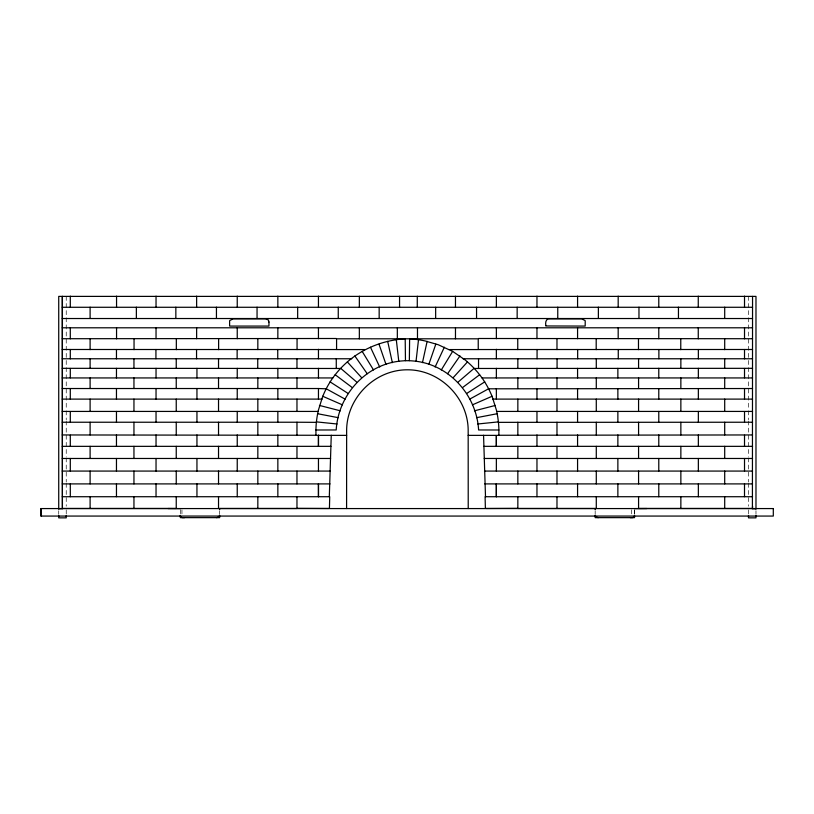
<?xml version="1.0" encoding="UTF-8"?>
<svg xmlns="http://www.w3.org/2000/svg" width="814" height="814" viewBox="0 0 814 814"><rect width="100%" height="100%" fill="white"/><g stroke="black" fill="none" stroke-linecap="round" stroke-linejoin="round"><path stroke-width="0.61" stroke-dasharray="4.07 3.05" d="M755.982 510.765L755.982 514.326M748.493 296.388L748.493 409.564M748.493 410.836L748.493 419.729M748.493 421.001L748.493 456.613M748.493 457.885L748.493 482.041M748.493 483.313L748.493 506.206M748.493 509.89L748.493 514.438M634.523 509.676L634.523 515.364M634.493 510.175L634.493 514.845M631.603 509.818L631.603 516.066M595.166 510.816L595.166 514.346M219.648 510.816L219.648 514.346M181.96 509.818L181.949 516.066M180.321 509.676L180.321 515.364M66.229 296.388L66.229 409.564M66.229 410.836L66.229 419.729M66.229 421.001L66.229 456.613M66.229 457.885L66.229 482.041M66.229 483.313L66.229 506.206M66.229 509.89L66.229 514.438M58.73 510.765L58.73 514.326"/><path stroke-width="1.22" d="M62.403 296.388L62.403 508.536L62.261 296.388M116.463 377.94L116.473 368.325M116.463 358.882L116.463 349.491M237.139 358.76L237.149 349.491M296.968 434.951L296.968 422.232L62.261 422.232M296.968 388.522L296.968 377.94M296.968 368.315L296.968 358.577M318.457 446.337L318.457 435.266L318.457 445.716M318.457 399.104L318.457 388.522L62.261 388.522M496.357 358.76L496.357 349.277M496.367 338.726L496.367 327.798M536.965 338.726L536.965 327.798M536.965 377.94L536.965 368.315M638.573 368.315L638.573 358.669M724.704 508.455L724.704 496.723M744.515 338.838L744.525 327.798M156.034 368.315L156.034 377.94M176.241 358.669L176.241 368.315M545.848 325.61C545.136 322.354 546.021 318.04 550.325 318.854L581.603 318.864L585.032 320.502A1.577 1.577 0 0 1 585.164 320.858A1.363 1.363 0 0 1 585.205 321.235L585.195 326.078L545.848 325.966M409.35 360.663L409.615 339.031M336.274 338.502L62.261 338.726M517.846 358.577L517.846 368.315M318.457 349.277L318.457 358.76M331.257 435.266L329.314 496.723M346.591 508.557L346.642 431.624C346.021 398.595 374.369 369.688 407.407 369.8C440.445 369.688 468.793 398.595 468.172 431.624L468.223 508.557M478.54 349.542L752.553 349.491M698.341 368.325L698.351 377.94M416.035 361.243L418.518 339.672M296.968 446.632L296.968 458.475M422.466 362.647L427.136 341.341M428.836 364.377L435.795 344.18M435.103 367.022L444.342 347.212M441.3 369.953L452.655 351.373L465.12 359.951A93.234 93.234 0 0 1 477.452 372.059L479.578 374.664A87.067 87.067 0 0 1 485.042 382.499A90.018 90.018 0 0 1 492.267 396.845L496.418 410.164A96.601 96.601 0 0 1 498.901 429.965L498.87 435.368L468.172 435.368M447.598 373.718L459.981 355.942M453.215 377.635L467.429 361.976M458.19 382.01L473.952 368.477L752.553 368.325M462.617 387.525L479.639 374.745M466.585 393.538L484.747 381.868M469.668 399.155L488.522 388.817L752.553 388.522M472.446 404.833L492.134 396.255M517.846 508.333L486.141 508.455L485.378 508.089L485.093 496.723L752.553 496.723M474.42 410.826L495.37 405.433M476.516 417.684L497.181 413.726M346.642 435.368L315.944 435.368L315.924 430.006L336.202 429.965C338.197 394.749 366.219 363.695 401.902 360.948A77.289 77.289 0 0 1 405.413 360.714L409.401 360.714A77.157 77.157 0 0 1 412.912 360.948C448.606 363.695 476.607 394.749 478.612 429.965L498.89 430.006M477.726 424.002L498.392 421.886M752.411 508.536L752.553 296.388M216.544 517.643L218.752 517.073L219.638 515.333L219.648 517.643L180.321 517.643L180.321 515.364M630.311 517.643L632.61 517.602A2.34 2.34 0 0 0 634.462 515.689M498.433 422.354L752.553 422.232M634.493 508.608L646.774 508.536M62.261 307.275L752.553 307.275M62.261 318.528L752.553 318.528M62.261 327.798L752.553 327.798M752.553 338.726L478.54 338.502M62.261 349.491L336.274 349.542M364.743 349.572L336.579 349.572L336.579 338.807L478.235 338.807L478.235 349.572L450.071 349.572M62.261 358.76L351.77 358.76M463.044 358.76L752.553 358.76M62.261 368.325L340.863 368.477L356.624 382.01M62.261 377.94L332.794 377.94M482.02 377.94L752.553 377.94M62.261 399.114L322.1 399.104M492.714 399.104L752.553 399.114M62.261 411.426L318.111 411.426M496.703 411.426L752.553 411.426M62.261 434.951L316.331 435.266M752.553 434.951L498.483 435.266M62.261 446.347L330.952 446.337M483.862 446.337L752.553 446.347M62.261 458.475L330.606 458.475M484.208 458.475L752.553 458.475M62.261 471.072L330.342 471.072M484.472 471.072L752.553 471.072M62.261 483.903L330.026 483.903M484.788 483.903L752.553 483.903M62.261 496.723L329.721 496.723L329.436 508.089L328.673 508.455L296.968 508.333M62.261 508.455L176.241 508.455L176.241 496.723M58.73 508.75L62.475 508.75M752.238 508.75L755.982 508.75M296.968 422.232L316.381 422.354M168.04 508.536L180.321 508.608M184.503 517.643L182.204 517.602A2.34 2.34 0 0 1 180.352 515.689M318.457 388.522L326.292 388.817L345.146 399.155M598.27 517.643L596.062 517.073L595.176 515.333L595.166 517.643L634.523 517.643L634.523 515.364M316.422 421.886L337.088 424.002M317.633 413.726L338.298 417.684M319.444 405.433L340.394 410.826M322.68 396.255L342.368 404.833M452.645 351.394L438.227 344.729L425.081 340.934A103.866 103.866 0 0 0 409.971 338.817M330.067 381.868L348.229 393.538M335.175 374.745L352.197 387.525M347.385 361.976L361.599 377.635M354.833 355.942L367.216 373.718M362.159 351.373L373.514 369.953M370.472 347.212L379.711 367.022M379.019 344.18L385.978 364.377M485.5 496.723L483.557 435.266M387.678 341.341L392.348 362.647M396.296 339.672L398.779 361.243M405.199 339.031L405.464 360.663M658.78 368.274L658.78 377.94M752.553 506.216L752.553 508.455L638.573 508.455L638.573 496.723M277.849 327.798L277.849 338.726M70.289 327.798L70.299 338.838M755.982 509.035L755.982 296.388L58.73 296.388L58.73 509.035M755.982 515.516L755.982 517.857L748.493 517.857L748.493 515.577M744.515 296.143L744.515 307.183M744.515 349.491L744.515 358.882M744.515 368.447L744.515 377.838M744.515 388.716L744.515 399.104M744.515 411.63L744.515 422.018M744.515 435.215L744.515 446.337M744.515 458.475L744.515 471.072M744.505 483.903L744.505 496.723M724.704 307.183L724.704 318.223M724.704 338.614L724.704 349.654M724.704 358.76L724.704 368.325M724.704 377.94L724.704 388.522M724.704 399.104L724.704 411.426M724.704 422.232L724.704 434.951M724.704 446.337L724.704 458.475M724.704 471.072L724.704 483.903M698.351 349.491L698.351 358.882M698.351 388.522L698.351 399.104M698.351 411.426L698.351 422.232M698.351 434.951L698.351 446.337M698.351 458.475L698.351 471.072M698.351 483.903L698.351 496.723M698.259 296.143L698.259 307.183M698.259 327.798L698.259 338.838M680.86 358.659L680.86 368.315M680.86 377.94L680.86 388.522M680.86 399.104L680.86 411.426M680.86 422.232L680.86 434.951M680.86 446.337L680.86 458.475M680.86 471.072L680.86 483.903M680.86 496.723L680.86 508.455M680.769 338.614L680.769 349.654M678.449 307.183L678.449 318.223M658.78 296.143L658.78 307.071M658.78 327.798L658.78 338.716M658.882 349.491L658.882 358.76M658.78 388.522L658.78 399.104M658.78 411.426L658.78 422.232M658.78 434.951L658.78 446.337M658.78 458.475L658.78 471.072M658.78 483.903L658.78 496.723M638.97 307.183L638.97 318.111M638.481 338.614L638.481 349.654M638.573 377.94L638.573 388.522M638.573 399.104L638.573 411.426M638.573 422.232L638.573 434.951M638.573 446.337L638.573 458.475M638.573 471.072L638.573 483.903M618.264 349.491L618.264 358.76M618.182 296.143L618.182 307.071M618.182 327.798L618.182 338.716M617.867 368.345L617.867 377.94M617.867 388.522L617.867 399.104M617.867 411.426L617.867 422.232M617.867 434.951L617.867 446.337M617.867 458.475L617.867 471.072M617.867 483.903L617.867 496.723M598.371 307.183L598.371 318.111M596.194 338.614L596.194 349.654M596.286 358.659L596.286 368.345M596.286 377.94L596.286 388.522M596.286 399.104L596.286 411.426M596.286 422.232L596.286 434.951M596.286 446.337L596.286 458.475M596.286 471.072L596.286 483.903M596.286 496.723L596.286 508.455L517.846 508.455L517.846 496.723M595.166 508.536L595.166 509.645M577.574 296.143L577.574 307.071M577.574 327.798L577.574 338.716M577.665 349.491L577.665 358.76M577.574 368.345L577.574 377.94M577.574 388.522L577.574 399.104M577.574 411.426L577.574 422.232M577.574 434.951L577.574 446.337M577.574 458.475L577.574 471.072M577.574 483.903L577.574 496.723M557.763 307.183L557.763 318.111M557.071 358.577L557.071 368.274M556.98 338.532L556.98 349.572M556.98 377.94L556.98 388.522M556.98 399.104L556.98 411.426M556.98 422.232L556.98 434.951M556.98 446.337L556.98 458.475M556.98 471.072L556.98 483.903M556.98 496.723L556.98 508.455M537.067 349.491L537.067 358.76M536.965 296.143L536.965 307.071M536.965 388.522L536.965 399.104M536.965 411.426L536.965 422.232M536.965 434.951L536.965 446.337M536.965 458.475L536.965 471.072M536.965 483.903L536.965 496.723M517.755 338.532L517.755 349.572M517.846 377.94L517.846 388.522M517.846 399.104L517.846 411.426M517.846 422.232L517.846 434.951M517.846 446.337L517.846 458.475M517.846 471.072L517.846 483.903M517.155 307.183L517.155 318.111M496.367 296.143L496.367 307.071M496.357 368.315L496.357 377.94M496.357 388.522L496.357 399.104M496.357 458.475L496.357 471.072M478.54 358.76L478.54 368.315M476.556 307.183L476.556 318.111M455.464 296.235L455.464 307.163M455.474 327.889L455.474 338.807M435.653 307.275L435.653 318.203M417.48 327.889L417.48 338.807M417.277 296.235L417.277 307.163M399.562 296.235L399.562 307.163M397.334 327.889L397.334 338.807M379.161 307.275L379.161 318.203M359.35 296.235L359.35 307.163M359.34 327.889L359.34 338.807M338.258 307.183L338.258 318.111M336.274 358.76L336.274 368.315M318.447 296.143L318.447 307.071M318.447 327.798L318.447 338.726M318.457 368.315L318.457 377.94M318.457 458.475L318.457 471.072M297.659 307.183L297.659 318.111M297.059 338.532L297.059 349.572M296.968 399.104L296.968 411.426M296.968 471.072L296.968 483.903M296.968 496.723L296.968 508.455L218.528 508.455L218.528 496.723M277.849 296.143L277.849 307.071M277.747 349.491L277.747 358.76M277.849 368.315L277.849 377.94M277.849 388.522L277.849 399.104M277.849 411.426L277.849 422.232M277.849 434.951L277.849 446.337M277.849 458.475L277.849 471.072M277.849 483.903L277.849 496.723M257.835 338.532L257.835 349.572M257.743 358.577L257.743 368.274M257.835 377.94L257.835 388.522M257.835 399.104L257.835 411.426M257.835 422.232L257.835 434.951M257.835 446.337L257.835 458.475M257.835 471.072L257.835 483.903M257.835 496.723L257.835 508.455M257.051 307.183L257.051 318.111M237.24 296.143L237.24 307.071M237.24 327.798L237.24 338.716M237.24 368.345L237.24 377.94M237.24 388.522L237.24 399.104M237.24 411.426L237.24 422.232M237.24 434.951L237.24 446.337M237.24 458.475L237.24 471.072M237.24 483.903L237.24 496.723M219.648 508.536L219.648 509.645M218.62 338.614L218.62 349.654M218.528 358.659L218.528 368.345M218.528 377.94L218.528 388.522M218.528 399.104L218.528 411.426M218.528 422.232L218.528 434.951M218.528 446.337L218.528 458.475M218.528 471.072L218.528 483.903M216.443 307.183L216.443 318.111M196.947 368.345L196.947 377.94M196.947 388.522L196.947 399.104M196.947 411.426L196.947 422.232M196.947 434.951L196.947 446.337M196.947 458.475L196.947 471.072M196.947 483.903L196.947 496.723M196.632 296.143L196.632 307.071M196.632 327.798L196.632 338.716M196.55 349.491L196.55 358.76M176.333 338.614L176.333 349.654M176.241 377.94L176.241 388.522M176.241 399.104L176.241 411.426M176.241 422.232L176.241 434.951M176.241 446.337L176.241 458.475M176.241 471.072L176.241 483.903M175.844 307.183L175.844 318.111M156.034 296.143L156.034 307.071M156.034 327.798L156.034 338.716M156.034 388.522L156.034 399.104M156.034 411.426L156.034 422.232M156.034 434.951L156.034 446.337M156.034 458.475L156.034 471.072M156.034 483.903L156.034 496.723M155.932 349.491L155.932 358.76M136.365 307.183L136.365 318.223M134.045 338.614L134.045 349.654M133.954 358.659L133.954 368.315M133.954 377.94L133.954 388.522M133.954 399.104L133.954 411.426M133.954 422.232L133.954 434.951M133.954 446.337L133.954 458.475M133.954 471.072L133.954 483.903M133.954 496.723L133.954 508.455M116.555 296.143L116.555 307.183M116.555 327.798L116.555 338.838M116.463 388.522L116.463 399.104M116.463 411.426L116.463 422.232M116.463 434.951L116.463 446.337M116.463 458.475L116.463 471.072M116.463 483.903L116.463 496.723M90.11 307.183L90.11 318.223M90.11 338.614L90.11 349.654M90.11 358.76L90.11 368.325M90.11 377.94L90.11 388.522M90.11 399.104L90.11 411.426M90.11 422.232L90.11 434.951M90.11 446.337L90.11 458.475M90.11 471.072L90.11 483.903M90.11 496.723L90.11 508.455M70.299 296.143L70.299 307.183M70.299 349.491L70.299 358.882M70.299 368.447L70.299 377.838M70.299 388.716L70.299 399.104M70.299 411.63L70.299 422.018M70.299 435.215L70.299 446.337M70.299 458.475L70.299 471.072M70.309 483.903L70.309 496.723M66.229 515.577L66.229 517.857L58.73 517.857L58.73 515.516M41.382 508.567L41.412 516.066M404.843 338.817A103.866 103.866 0 0 0 389.733 340.934C375.152 344.108 361.304 350.569 349.694 359.951A93.234 93.234 0 0 0 337.362 372.059L335.236 374.664A87.067 87.067 0 0 0 329.772 382.499A90.018 90.018 0 0 0 322.548 396.845L318.396 410.164A96.601 96.601 0 0 0 315.913 429.965M496.357 483.903L496.347 496.723L496.357 483.903M268.966 322.039L268.946 326.078L229.619 326.078L229.609 321.235A1.363 1.363 0 0 1 229.65 320.858A1.577 1.577 0 0 1 229.782 320.502L233.211 318.864L265.364 318.864L268.417 319.994L268.966 322.039M773.3 508.567L40.7 508.567L40.7 516.066L773.3 516.066L773.3 508.567M318.467 496.723L318.457 483.903L318.467 496.723M496.357 435.663L496.357 446.337L496.357 435.663"/></g></svg>
